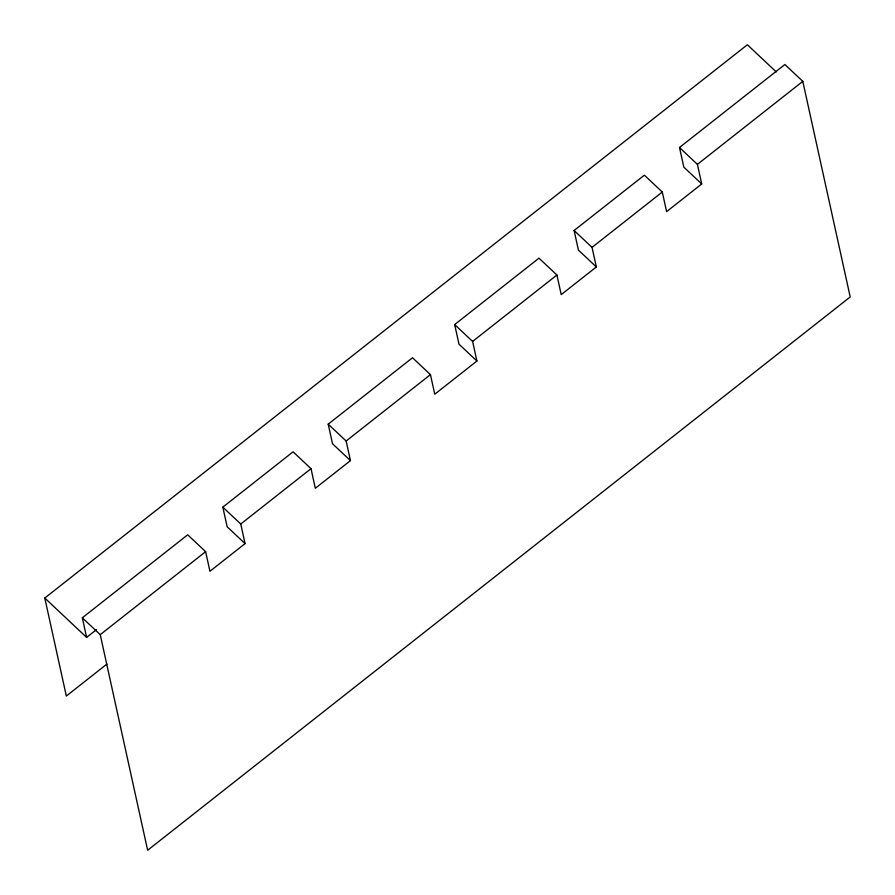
<?xml version="1.0" encoding="UTF-8"?>
<svg xmlns="http://www.w3.org/2000/svg" width="895" height="895" viewBox="0 0 895 895"><rect width="100%" height="100%" fill="white"/><g stroke="black" fill="none" stroke-linecap="round" stroke-linejoin="round"><path stroke-width="1.34" d="M106.952 664.056L66.342 696.041L44.795 598.05L747.359 44.75L776.245 71.924M82.318 617.807L187.704 534.807L205.626 551.678L209.933 571.278L245.062 543.612L240.755 524.011L222.833 507.141L293.09 451.818L311.012 468.678L315.32 488.278L350.448 460.612L346.141 441.011L328.208 424.152L412.517 357.754L430.45 374.625L434.757 394.214L476.912 361.021L472.605 341.42L454.671 324.561L538.98 258.163L556.914 275.022L561.221 294.623L596.35 266.956L592.031 247.367L574.109 230.496L644.366 175.163L662.289 192.033L666.607 211.634L701.725 183.967L697.418 164.367L679.495 147.496L784.881 64.507L802.804 81.367L850.205 296.95L147.641 850.25L100.24 634.667L82.318 617.807L86.625 637.397L96.503 629.621M100.24 634.667L205.626 551.678M240.755 524.011L311.012 468.678M346.141 441.011L430.45 374.625M472.605 341.42L556.914 275.022M592.031 247.367L662.289 192.033M697.418 164.367L802.804 81.367M701.725 183.967L683.802 167.096L679.495 147.496M596.35 266.956L578.416 250.097L574.109 230.496M476.912 361.021L458.978 344.15L454.671 324.561M350.448 460.612L332.526 443.752L328.208 424.152M245.062 543.612L227.14 526.741L222.833 507.141M44.795 598.05L86.625 637.397"/></g></svg>
